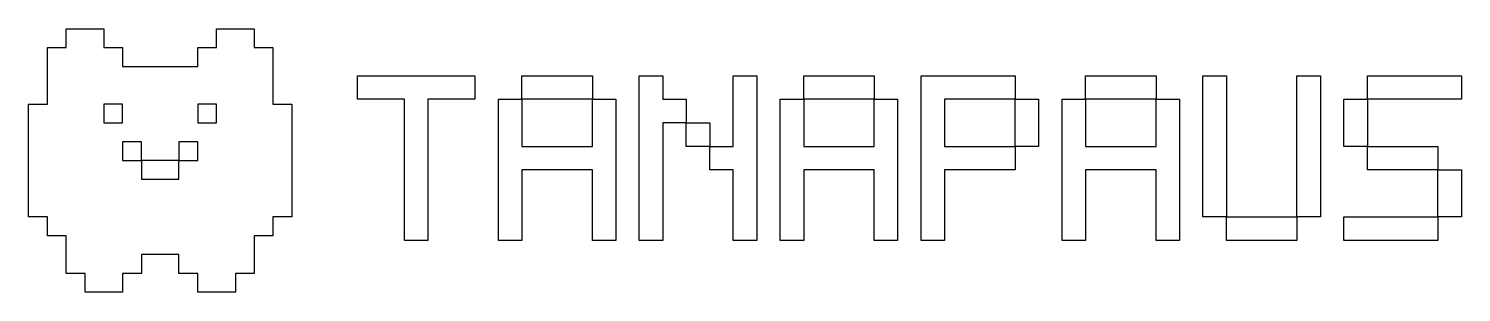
# Model space of a CAD drawing. Header units: millimetres. Extents: x 1.3 to 100, y 0 to 18.1.
import ezdxf

# ---------------------------------------------------------------- set-up
doc = ezdxf.new("R2010")
doc.units = ezdxf.units.MM

msp = doc.modelspace()

# ---------------------------------------------------------------- linework, layer by layer
at = {"layer": 'LOGO'}
for points in [[(19.417, 5.178), (18.123, 5.178), (18.123, 3.883), (16.828, 3.883), (16.828, 1.294), (15.534, 1.294), (15.534, 0), (12.945, 0), (12.945, 1.294), (11.65, 1.294), (11.65, 2.589), (9.061, 2.589), (9.061, 1.294), (7.767, 1.294), (7.767, 0), (5.178, 0), (5.178, 1.294), (3.883, 1.294), (3.883, 3.883), (2.589, 3.883), (2.589, 5.178), (1.294, 5.178), (1.294, 12.945), (2.589, 12.945), (2.589, 16.828), (3.883, 16.828), (3.883, 18.123), (6.472, 18.123), (6.472, 16.828), (7.767, 16.828), (7.767, 15.534), (12.945, 15.534), (12.945, 16.828), (14.239, 16.828), (14.239, 18.123), (16.828, 18.123), (16.828, 16.828), (18.123, 16.828), (18.123, 12.945), (19.417, 12.945)], [(32.039, 13.269), (28.803, 13.269), (28.803, 3.56), (27.184, 3.56), (27.184, 13.269), (23.948, 13.269), (23.948, 14.887), (32.039, 14.887)], [(40.129, 14.887), (40.129, 13.269), (35.275, 13.269), (35.275, 14.887)], [(43.366, 14.887), (44.984, 14.887), (44.984, 13.269), (46.602, 13.269), (46.602, 11.65), (44.984, 11.65), (44.984, 3.56), (43.366, 3.56)], [(49.838, 8.414), (48.22, 8.414), (48.22, 10.032), (49.838, 10.032), (49.838, 14.887), (51.456, 14.887), (51.456, 3.56), (49.838, 3.56)], [(59.547, 14.887), (59.547, 13.269), (54.693, 13.269), (54.693, 14.887)], [(64.401, 10.032), (69.256, 10.032), (69.256, 8.414), (64.401, 8.414), (64.401, 3.56), (62.783, 3.56), (62.783, 14.887), (69.256, 14.887), (69.256, 13.269), (64.401, 13.269)], [(74.11, 13.269), (74.11, 14.887), (78.964, 14.887), (78.964, 13.269)], [(82.201, 14.887), (83.819, 14.887), (83.819, 5.178), (82.201, 5.178)], [(90.291, 5.178), (88.673, 5.178), (88.673, 14.887), (90.291, 14.887)], [(93.528, 13.269), (93.528, 14.887), (100, 14.887), (100, 13.269)], [(6.472, 11.65), (7.767, 11.65), (7.767, 12.945), (6.472, 12.945)], [(12.945, 12.945), (12.945, 11.65), (14.239, 11.65), (14.239, 12.945)], [(40.129, 8.414), (35.275, 8.414), (35.275, 3.56), (33.657, 3.56), (33.657, 13.269), (35.275, 13.269), (35.275, 10.032), (40.129, 10.032), (40.129, 13.269), (41.748, 13.269), (41.748, 3.56), (40.129, 3.56)], [(59.547, 8.414), (54.693, 8.414), (54.693, 3.56), (53.074, 3.56), (53.074, 13.269), (54.693, 13.269), (54.693, 10.032), (59.547, 10.032), (59.547, 13.269), (61.165, 13.269), (61.165, 3.56), (59.547, 3.56)], [(69.256, 13.269), (70.874, 13.269), (70.874, 10.032), (69.256, 10.032)], [(74.11, 13.269), (74.11, 10.032), (78.964, 10.032), (78.964, 13.269), (80.583, 13.269), (80.583, 3.56), (78.964, 3.56), (78.964, 8.414), (74.11, 8.414), (74.11, 3.56), (72.492, 3.56), (72.492, 13.269)], [(93.528, 13.269), (93.528, 10.032), (91.909, 10.032), (91.909, 13.269)], [(48.22, 10.032), (46.602, 10.032), (46.602, 11.65), (48.22, 11.65)], [(11.65, 7.767), (11.65, 9.061), (12.945, 9.061), (12.945, 10.356), (11.65, 10.356), (11.65, 9.061), (9.061, 9.061), (9.061, 10.356), (7.767, 10.356), (7.767, 9.061), (9.061, 9.061), (9.061, 7.767)], [(98.382, 10.032), (98.382, 8.414), (93.528, 8.414), (93.528, 10.032)], [(98.382, 5.178), (98.382, 8.414), (100, 8.414), (100, 5.178)], [(88.673, 3.56), (83.819, 3.56), (83.819, 5.178), (88.673, 5.178)], [(98.382, 3.56), (91.909, 3.56), (91.909, 5.178), (98.382, 5.178)]]:
    msp.add_lwpolyline(points, close=True, dxfattribs=at)

doc.saveas('drawing.dxf')
